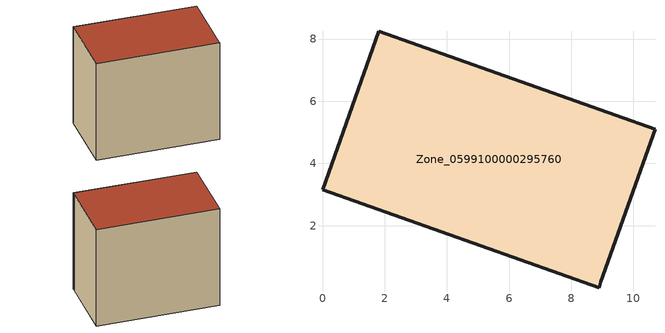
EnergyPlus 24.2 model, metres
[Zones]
Zone_0599100000295760
 floor ground (C_G): 8.96,0.19 8.9,0 0,3.15 1.8,8.25 10.69,5.1 z0.46
 wall outside (C_F): 10.69,5.1 1.8,8.25 0,3.15 8.9,0 8.96,0.19 10.69,5.1 z0.46:8.63
 roof outside (C_R): 8.9,0 8.96,0.19 10.69,5.1 1.8,8.25 0,3.15 z8.63
[BUILDING]
Pand.0599100000295760: North Axis=0; Terrain=City; Loads Convergence Tolerance Value=0.04; Temperature Convergence Tolerance Value=0.4; Solar Distribution=FullExterior; Maximum Number of Warmup Days=25; Minimum Number of Warmup Days=1
[Site:Location]
Rotterdam.The.Hague.AP_ZH_NLD Design_Conditions: Latitude=51.96; Longitude=4.45; Time Zone=1; Elevation=-4.5
[SITE:GROUNDTEMPERATURE:BUILDINGSURFACE]
18, 18, 18, 18, 18, 18, 18, 18, 18, 18, 18, 18
[MATERIAL] Thermal Absorptance=0.9; Solar Absorptance=0.7; Visible Absorptance=0.7
Name | Roughness | Thickness | Conductivity | Density | Specific Heat
G.TI.1975-1991 | MediumSmooth | 0.15 | 0.288461 | 540 | 1210
F.TI.1975-1991 | Rough | 0.3 | 0.230769 | 1920 | 840
R.TI.1975-1991 | MediumRough | 0.2 | 0.153846 | 1500 | 1000
[CONSTRUCTION]
C_G: G.TI.1975-1991
C_F: F.TI.1975-1991
C_R: R.TI.1975-1991
[ZONE]
Zone_0599100000295760: Type=1; Multiplier=1; Ceiling Height=Autocalculate; Volume=Autocalculate; Floor Area=autocalculate; Part of Total Floor Area=Yes
[ZONEINFILTRATION:DESIGNFLOWRATE]
Infil_Zone_0599100000295760: Zone or ZoneList or Space or SpaceList=Zone_0599100000295760; Schedule=AlwaysOn; Design Flow Rate Calculation Method=Flow/Area; Flow Rate per Floor Area=0.003; Constant Term Coefficient=1; Temperature Term Coefficient=0; Velocity Term Coefficient=0; Velocity Squared Term Coefficient=0
[HVACTEMPLATE:ZONE:IDEALLOADSAIRSYSTEM]
Zone_0599100000295760: Maximum Heating Supply Air Temperature=50; Minimum Cooling Supply Air Temperature=13; Maximum Heating Supply Air Humidity Ratio=0.0156; Minimum Cooling Supply Air Humidity Ratio=0.0077; Heating Limit=NoLimit; Cooling Limit=NoLimit; Dehumidification Control Type=ConstantSensibleHeatRatio; Cooling Sensible Heat Ratio=0.7; Dehumidification Setpoint=60; Humidification Control Type=None; Humidification Setpoint=30; Outdoor Air Method=None; Outdoor Air Flow Rate per Person=0.00944; Outdoor Air Flow Rate per Zone Floor Area=0; Outdoor Air Flow Rate per Zone=0; Demand Controlled Ventilation Type=None; Outdoor Air Economizer Type=NoEconomizer; Heat Recovery Type=None; Sensible Heat Recovery Effectiveness=0.7; Latent Heat Recovery Effectiveness=0.65
[ZONECONTROL:THERMOSTAT]
ThermostatControl_Zone_0599100000295760: Zone or ZoneList=Zone_0599100000295760; Control Type Schedule=DualSetpointControlType; Control 1=Thermostat_Zone_0599100000295760; Temperature Difference Between Cutout And Setpoint=0
[THERMOSTATSETPOINT:DUALSETPOINT]
Thermostat_Zone_0599100000295760: Heating Setpoint Temperature Schedule=HeatingSetpoint_Zone_0599100000295760; Cooling Setpoint Temperature Schedule=CoolingSetpoint_Zone_0599100000295760
[SCHEDULE:COMPACT]
HeatingSetpoint_Zone_0599100000295760: Through: 12/31, For: AllDays, Until: 24:00, 21
CoolingSetpoint_Zone_0599100000295760: Through: 12/31, For: AllDays, Until: 24:00, 24
DualSetpointControlType: Through: 12/31, For: AllDays, Until: 24:00, 4
AlwaysOn: Through: 12/31, For: AllDays, Until: 24:00, 1
